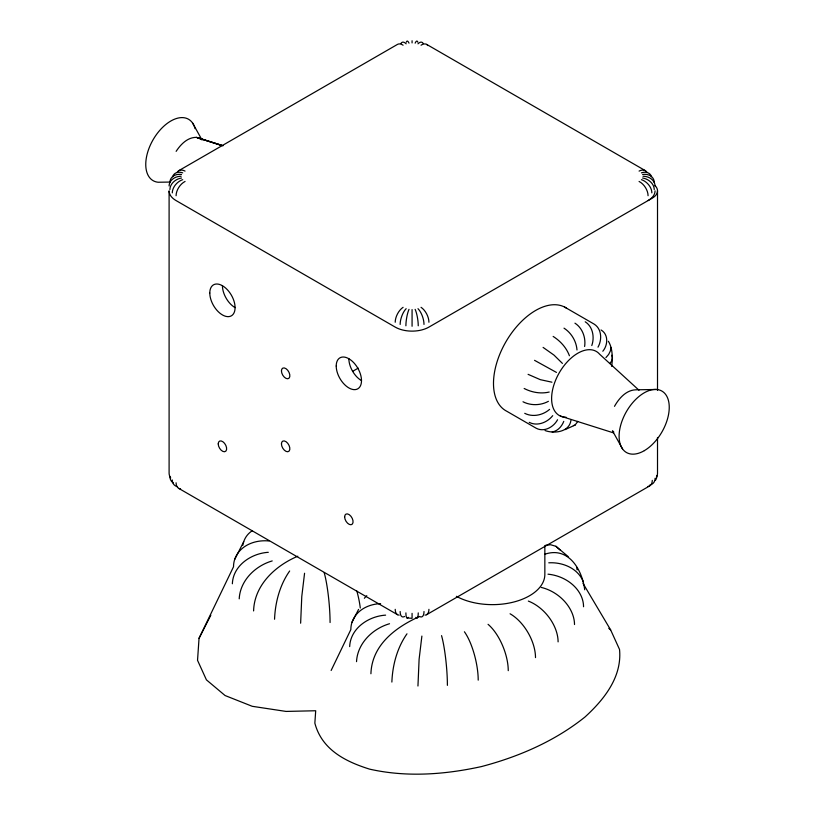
<?xml version="1.0" encoding="UTF-8"?>
<svg xmlns="http://www.w3.org/2000/svg" width="815" height="815" viewBox="0 0 815 815"><rect width="100%" height="100%" fill="white"/><g stroke="black" fill="none" stroke-linecap="round" stroke-linejoin="round"><path stroke-width="1.22" d="M300.633 623.2L301.784 596.478L304.565 573.251M417.952 686.016L419.104 659.294L421.885 636.077M274.553 619.247C275.226 602.275 279.82 585.007 289.661 570.989M391.872 682.063C392.545 665.091 397.139 647.823 406.98 633.815M269.072 540.966A36.176 29.146 15.9 0 0 243.93 547.12A35.626 28.698 15.9 0 0 233.518 566.782L199.043 638.288L197.536 660.323L206.419 679.853L225.072 695.531L252.232 706.299L286.045 711.424L315.7 710.751L314.855 723.15C321.833 749.606 345.295 761.536 369.552 769.126C406.522 777.479 444.695 774.637 481.441 766.579C518.748 756.748 554.699 741.243 584.987 717.006C604.098 699.545 622.222 676.929 619.532 649.453L610.649 629.924L583 583.357M584.62 346.497C585.954 337.787 582.531 328.048 574.952 323.168M611.739 366.455C612.585 358.142 612.88 348.586 608.387 341.261M253.597 610.934C254.311 585.068 275.348 565.661 297.821 556.207M370.917 673.761C371.864 645.073 395.407 627.367 419.491 616.517M239.213 598.842C240.109 580.586 255.289 565.804 272.21 560.924M356.532 661.658C357.428 643.412 372.608 628.63 389.529 623.74M610.893 347.445L610.374 350.939L608.683 354.382L605.952 357.541M232.357 583.774C233.07 565.478 251.305 553.354 268.298 552.315M349.676 646.601C350.389 628.294 368.625 616.171 385.617 615.142M591.792 345.54C594.695 337.339 592.933 326.723 585.221 321.782M570.928 420.408C569.339 432.164 554.139 433.916 545.041 430.534M597.996 347.159C602.153 339.865 601.857 328.914 594.125 324.105L564.632 307.072M577.825 421.365L575.095 425.063L565.121 429.617M331.135 670.47L350.837 629.608A35.626 28.698 15.9 0 1 361.259 609.956A36.176 29.146 15.9 0 1 380.595 603.63M563.766 421.375C561.81 426.449 557.745 431.033 552.183 431.981M234.73 559.334L243.736 541.72M199.043 638.288L210.82 615.244M352.049 622.161L358.58 609.386M602.825 351.245C607.959 345.173 608.652 334.395 601.052 329.973M614.49 406.339C618.952 398.413 626.175 390.008 635.945 389.804L656.554 389.478M610.028 363.337L611.831 360.739L612.462 357.968L611.871 355.228M557.552 419.756C553.619 427.08 544.104 432.51 536.138 428.211L506.645 411.178A59.597 34.403 -60 0 1 506.013 341.617A59.597 34.403 -60 0 1 566.557 308.213M176.132 151.346C180.665 144.449 187.491 137.266 196.354 137.358L223.035 145.763M552.723 415.66C547.354 422.445 537.34 426.571 529.21 422.343M549.605 409.375C542.953 415.161 532.786 417.463 524.738 413.327M178.709 170.702L397.526 44.377A11.93 6.428 63.1 0 1 403.089 45.202M352.712 371.294L358.203 368.125M426.622 614.693L649.647 485.934M548.393 401.326C540.691 405.544 530.85 405.799 523.006 401.775M573.383 425.593L575.095 425.063M549.198 392.046C540.803 394.042 531.747 392.423 524.157 388.48M544.858 554.22C568.493 546.121 582.246 569.756 584.701 589.754M545.643 545.266L550.604 544.736L555.932 546.295L568.187 556.604M222.556 145.559L196.354 137.358M170.315 182.061L158.13 182.244A35.453 20.467 -60 0 1 155.706 135.596A35.453 20.467 -60 0 1 195.08 128.658M548.77 562.819C562.727 561.983 578.344 568.401 583.479 582.267M407.459 617.964L412.074 618.32L412.074 613.359M551.938 382.194L540.314 379.668L528.089 374.34M560.414 416.078L613.532 432.877M197.108 137.511L200.51 138.947M198.025 137.898L221.7 145.569M556.451 372.424L534.548 360.332M426.622 44.377L645.429 170.702M178.709 488.358L397.526 614.693M543.096 347.404L553.996 355.106L562.411 363.398M553.151 336.432C560.333 340.996 566.456 347.689 569.42 355.748M564.011 328.16C571.376 332.907 576.358 341.24 576.989 349.981M613.797 432.021L612.483 430.829L622.558 448.933M608.785 628.355L610.649 629.924M555.932 546.295L560.017 549.982M639.001 390.232L599.616 354.209A37.001 21.363 -60 0 0 558.204 374.706A37.001 21.363 -60 0 0 566.068 417.229M192.625 123.075L202.049 140.037M576.735 567.434L577.101 569.848M657.511 190.853L657.511 390.446M657.511 437.482L657.511 473.077A11.868 9.688 0 0 1 656.381 477.193M544.848 545.51L544.848 574.392A52.384 30.247 0 0 1 513.134 602.183A52.384 30.247 0 0 1 456.39 596.325M412.074 40.75L412.074 42.92M412.074 309.588L412.074 326.265M356.827 591.018A35.86 11.227 76.5 0 1 360.281 608M364.366 598.292A35.86 27.048 35.7 0 1 366.791 595.694M330.075 622.528A35.626 4.727 84.6 0 0 328.363 595.877A36.176 4.798 84.6 0 0 324.227 572.813M242.85 545.245A35.86 27.048 35.7 0 1 252.334 530.687M583.55 606.747A35.626 28.698 15.9 0 0 573.128 585.119A36.176 29.146 15.9 0 0 547.996 574.178M541.241 587.421A35.86 27.048 35.7 0 1 574.514 624.534M510.078 613.777A35.84 20.691 60 0 1 535.506 657.613M528.334 601.073A35.84 24.216 49.6 0 1 558.102 641.884M447.394 685.354A35.626 4.727 84.6 0 0 445.683 658.693A36.176 4.798 84.6 0 0 441.547 635.629M464.407 631.778A35.86 11.227 76.5 0 1 478.211 680.138M488.063 624.321A35.84 16.422 68.6 0 1 508.254 670.664M423.994 324.421A11.868 4.849 71.6 0 0 422.231 315.782A12.072 4.931 71.6 0 0 417.983 308.681M418.238 325.796A11.868 2.506 81.2 0 0 417.331 316.954A12.072 2.547 81.2 0 0 415.13 309.364M654.231 182.428A11.868 9.362 -24.9 0 0 650.828 176.071A12.072 9.525 -24.9 0 0 642.617 174.492M655.046 185.983A11.868 9.688 0 0 0 651.521 179.106A12.072 9.861 0 0 0 643.025 176.254M655.046 190.853A23.839 13.763 0 0 1 648.057 200.582M421.049 307.326A11.93 6.428 63.1 0 1 428.935 322.241M405.901 325.796A11.868 2.506 -81.2 0 1 406.817 316.954A12.072 2.547 -81.2 0 1 409.018 309.364M400.155 324.421A11.868 4.849 -71.6 0 1 401.917 315.782A12.072 4.931 -71.6 0 1 406.165 308.681M169.907 182.428A11.868 9.362 24.9 0 1 173.32 176.071A12.072 9.525 24.9 0 1 181.521 174.492M395.214 322.241A11.93 6.428 -63.1 0 1 403.089 307.326M169.102 185.983A11.868 9.688 0 0 1 172.627 179.106A12.072 9.861 0 0 1 181.124 176.254M176.081 195.722A11.93 7.325 -56.6 0 1 185.066 181.45M639.082 181.45A11.93 7.325 56.6 0 1 648.068 195.722M177.283 171.996A11.93 7.325 56.6 0 1 185.066 171.079M182.703 172.841A12.072 8.537 45 0 0 175.347 173.238A11.868 8.395 45 0 0 172.648 176.702M181.521 178.016A12.072 9.525 -24.9 0 0 173.31 182.142A11.868 9.362 -24.9 0 0 169.907 189.549M182.703 179.667A12.072 8.537 -45 0 0 175.347 184.964A11.868 8.395 -45 0 0 172.291 192.87M641.436 179.667A12.072 8.537 45 0 1 648.801 184.964A11.868 8.395 45 0 1 651.847 192.87M642.617 178.016A12.072 9.525 24.9 0 1 650.828 182.142A11.868 9.362 24.9 0 1 654.231 189.549M641.436 172.841A12.072 8.537 -45 0 1 648.801 173.238A11.868 8.395 -45 0 1 651.491 176.702M639.082 171.079A11.93 7.325 -56.6 0 1 646.855 171.996M421.049 45.202A11.93 6.428 -63.1 0 1 427.875 45.569M417.983 43.837A12.072 4.931 -71.6 0 1 422.231 42.431A11.868 4.849 -71.6 0 1 423.189 43.49M415.13 43.154A12.072 2.547 -81.2 0 1 417.331 41.259A11.868 2.506 -81.2 0 1 417.82 42.207M409.018 43.154A12.072 2.547 81.2 0 0 406.817 41.259A11.868 2.506 81.2 0 0 406.318 42.207M406.165 43.837A12.072 4.931 71.6 0 0 401.917 42.431A11.868 4.849 71.6 0 0 400.96 43.49M655.117 185.688A17.879 10.32 0 0 1 652.275 198.147L428.924 327.1A23.839 13.763 0 0 1 395.214 327.1L176.081 200.582A23.839 13.763 0 0 1 169.102 190.853L169.102 473.077A11.868 9.688 0 0 0 170.712 477.947M655.117 478.242A11.868 8.395 45 0 1 652.061 484.11A12.072 8.537 45 0 1 649.912 484.935M656.9 475.756A11.868 9.362 24.9 0 1 655.341 480.381M652.285 480.381A11.93 7.325 56.6 0 1 647.782 486.535M428.935 609.335A11.93 6.428 63.1 0 1 424.992 615.162M418.238 612.89A11.868 2.506 81.2 0 1 417.331 617.811M406.817 617.811A11.868 2.506 -81.2 0 1 405.901 612.89M400.155 611.515A11.868 4.849 -71.6 0 0 401.917 616.639A12.072 4.931 -71.6 0 0 404.607 616.456M423.994 611.515A11.868 4.849 71.6 0 1 422.231 616.639A12.072 4.931 71.6 0 1 419.531 616.456M399.156 615.162A11.93 6.428 -63.1 0 1 395.214 609.335M361.503 380.625A17.879 10.32 60 0 1 348.861 358.732M235.077 307.632A17.879 10.32 60 0 1 222.434 285.739M180.573 488.969A11.93 7.325 -56.6 0 1 176.081 482.816M172.291 479.964A11.868 8.395 -45 0 0 175.347 485.832A12.072 8.537 -45 0 0 177.497 486.657M173.32 483A11.868 9.362 -24.9 0 1 169.907 476.643M408.213 617.322A12.072 2.547 -81.2 0 1 406.817 617.811M417.331 617.811A12.072 2.547 81.2 0 1 415.935 617.322M644.359 450.634A35.453 20.467 -60 0 0 665.794 394.654A35.453 20.467 -60 0 0 622.375 420.082A35.453 20.467 -60 0 0 644.359 450.634M336.218 366.027A17.879 10.32 60 0 0 355.177 389.621A17.879 10.32 60 0 0 355.177 364.336A17.879 10.32 60 0 0 336.218 366.027M281.44 370.896A5.96 3.443 60 0 0 287.756 378.761A5.96 3.443 60 0 0 287.756 370.326A5.96 3.443 60 0 0 281.44 370.896M209.791 293.033A17.879 10.32 60 0 0 228.76 316.627A17.879 10.32 60 0 0 228.76 291.342A17.879 10.32 60 0 0 209.791 293.033M218.226 443.89A5.96 3.443 60 0 0 224.543 451.744A5.96 3.443 60 0 0 224.543 443.319A5.96 3.443 60 0 0 218.226 443.89M281.44 443.88A5.96 3.443 60 0 0 287.756 451.744A5.96 3.443 60 0 0 287.756 443.319A5.96 3.443 60 0 0 281.44 443.88M344.643 516.873A5.96 3.443 60 0 0 350.97 524.738A5.96 3.443 60 0 0 350.97 516.313A5.96 3.443 60 0 0 344.643 516.873"/></g></svg>
